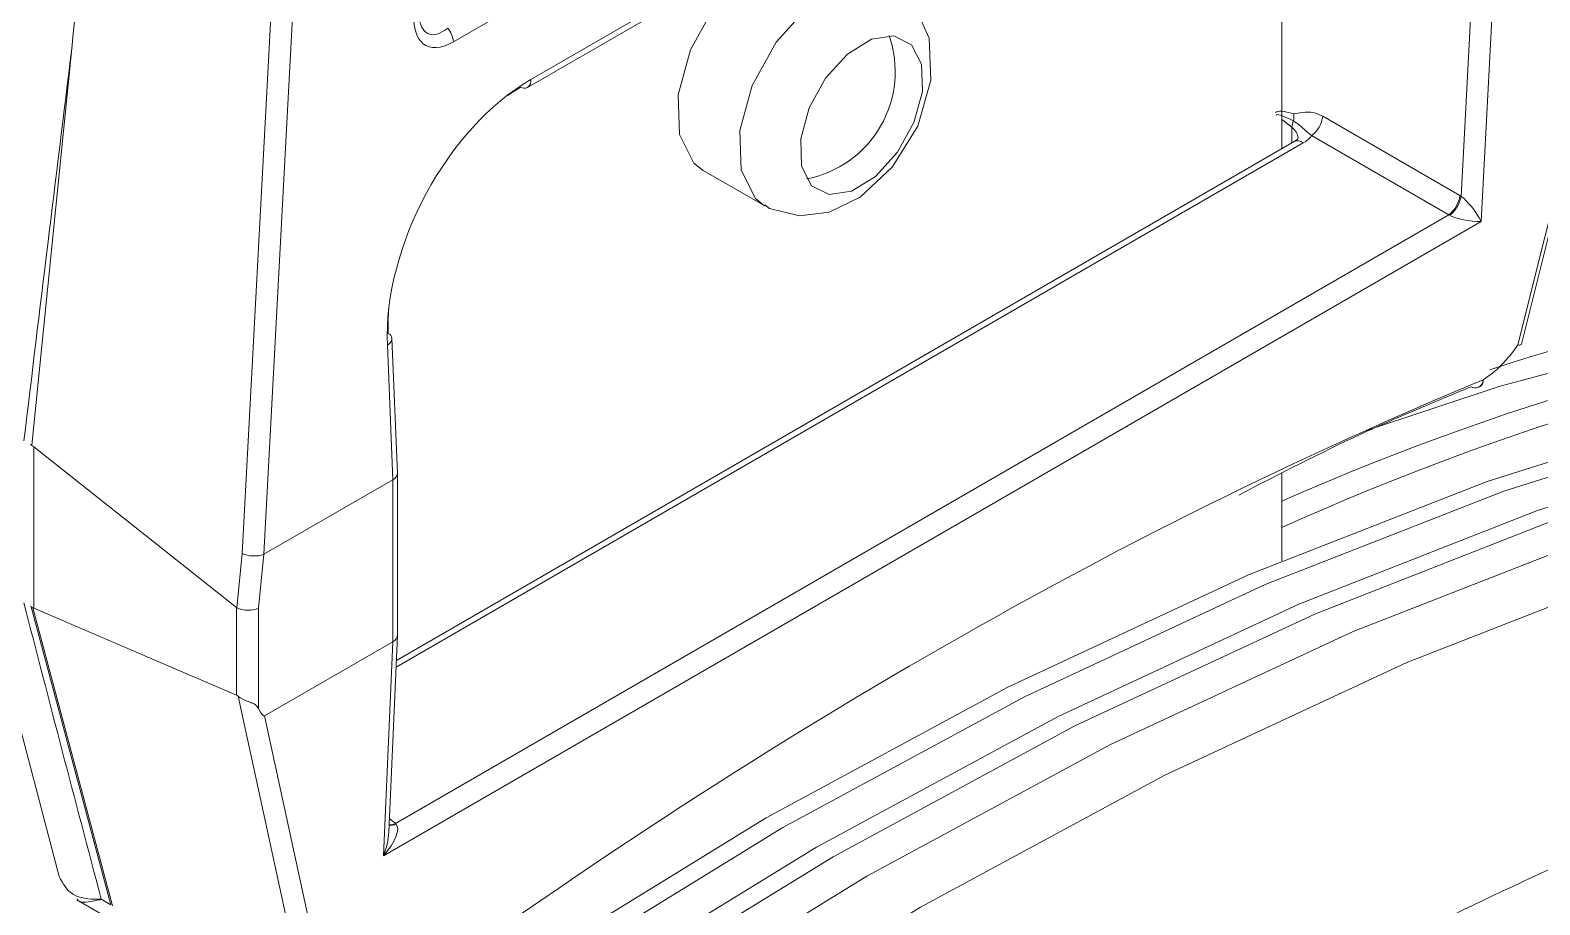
# Model space of a CAD drawing. Extents: x 2 to 136, y 1 to 99.
# Drawn here: x 13.676 to 14.628, y 85.318 to 85.869 of the extents above; entities that cross this region are included whole.
import ezdxf

# ---------------------------------------------------------------- set-up
doc = ezdxf.new("R2010")
doc.units = 0
doc.header["$MEASUREMENT"] = 0
doc.linetypes.add('SLD-Solid', pattern=[0])
doc.layers.add('OBJECT', color=7, linetype='CONTINUOUS')

msp = doc.modelspace()

# ---------------------------------------------------------------- linework, layer by layer
at = {"layer": 'OBJECT', "linetype": 'SLD-Solid', "lineweight": 15}
for p, q in [((14.53786, 86.20572), (13.94252, 85.86204)), ((13.99143, 85.83827), (14.49347, 86.12809)), ((13.98937, 85.83326), (14.49141, 86.12308)), ((14.46512, 85.79461), (14.46512, 86.02196)), ((14.61627, 85.67152), (14.68533, 85.94765)), ((14.67909, 85.93116), (14.61402, 85.67098)), ((13.80931, 85.53963), (13.82872, 85.90203)), ((13.84242, 85.90165), (13.823, 85.53902)), ((14.58461, 85.88429), (14.57834, 85.76465)), ((14.591, 85.74879), (14.59811, 85.88441)), ((13.70176, 85.85779), (13.67671, 85.60771)), ((14.46512, 85.81299), (14.47151, 85.80821)), ((14.57751, 85.76515), (14.49098, 85.81511)), ((14.47151, 85.80821), (14.47151, 85.7983)), ((14.48393, 85.80291), (14.57047, 85.75295)), ((14.47866, 85.7983), (13.90638, 85.46794)), ((14.47304, 85.79918), (13.90657, 85.47217)), ((14.10021, 85.78103), (14.1391, 85.75857)), ((14.57834, 85.76465), (14.57751, 85.76515)), ((14.591, 85.74879), (13.89838, 85.34895)), ((13.90602, 85.36938), (14.57047, 85.75295)), ((14.57092, 85.75272), (14.57047, 85.75295)), ((13.90434, 85.58597), (13.90089, 85.67093)), ((13.90727, 85.5901), (13.90382, 85.67498)), ((13.80569, 85.50551), (13.67784, 85.60673)), ((13.67784, 85.60673), (13.67784, 85.50508)), ((13.90434, 85.58597), (13.82304, 85.53904)), ((13.90434, 85.58597), (13.90434, 85.58597)), ((13.90434, 85.4839), (13.90434, 85.58597)), ((13.90727, 85.48806), (13.90727, 85.58998)), ((14.46512, 85.53489), (14.46512, 85.58985)), ((13.80588, 85.50538), (13.80931, 85.53963)), ((13.82304, 85.53904), (13.81964, 85.50509)), ((13.823, 85.53902), (13.82304, 85.53904)), ((13.67614, 85.50588), (13.67559, 85.50621)), ((13.72645, 85.31811), (13.67614, 85.50588)), ((13.67784, 85.50508), (13.67727, 85.50531)), ((13.67727, 85.50531), (13.72759, 85.3175)), ((13.67784, 85.50508), (13.80569, 85.45026)), ((13.80569, 85.50551), (13.80588, 85.50538)), ((13.80569, 85.45026), (13.80569, 85.50551)), ((13.81964, 85.50509), (13.81964, 85.44177)), ((13.82336, 85.43715), (13.90434, 85.4839)), ((13.89838, 85.34895), (13.90434, 85.4839)), ((13.90179, 85.36387), (13.90727, 85.48791)), ((13.90434, 85.4839), (13.90434, 85.4839)), ((13.85179, 85.24223), (13.80677, 85.44956)), ((13.82336, 85.43715), (13.86631, 85.23934)), ((13.90216, 85.37246), (13.90602, 85.36938)), ((13.90633, 85.36907), (13.90602, 85.36938)), ((13.70492, 85.32126), (13.73799, 85.30217)), ((13.72046, 85.32158), (13.72645, 85.31811))]:
    msp.add_line(p, q, dxfattribs=at)
at = {"layer": 'OBJECT', "linetype": 'SLD-Solid', "lineweight": 15, "flags": 128}
for points in [[(14.1802, 85.91959), (14.16999, 85.92304), (14.14932, 85.92004), (14.12726, 85.90643), (14.10718, 85.88427), (14.09212, 85.85694), (14.08438, 85.8286), (14.08514, 85.80357), (14.09429, 85.78565), (14.10021, 85.78103)], [(14.13887, 85.75871), (14.13318, 85.7632), (14.12403, 85.78112), (14.12327, 85.80615), (14.13101, 85.83449), (14.14607, 85.86182), (14.16615, 85.88398), (14.18821, 85.89759), (14.20888, 85.90059), (14.21911, 85.89713)], [(14.13903, 85.75932), (14.14195, 85.75706), (14.16093, 85.75227), (14.17955, 85.75468), (14.19915, 85.76423), (14.2194, 85.78297), (14.23547, 85.80897), (14.24379, 85.83795), (14.2426, 85.86444), (14.23382, 85.88382), (14.2293, 85.88919)], [(14.16844, 85.77133), (14.17954, 85.76578), (14.19375, 85.76784), (14.20891, 85.7772), (14.22273, 85.79244), (14.23308, 85.81122), (14.2384, 85.83071), (14.23787, 85.84792), (14.23159, 85.86023), (14.22049, 85.86579), (14.20628, 85.86372), (14.19112, 85.85436), (14.17731, 85.83913), (14.16695, 85.82034), (14.16163, 85.80086), (14.16216, 85.78365), (14.16844, 85.77133)], [(14.47536, 85.80129), (14.47536, 85.80128), (14.47477, 85.80047), (14.47304, 85.79918)], [(15.4481, 85.69013), (15.31874, 85.7154), (15.18399, 85.72756), (15.04444, 85.72657), (14.90067, 85.71243), (14.75331, 85.68519), (14.60298, 85.64497), (14.5173, 85.61669)], [(15.43833, 85.67881), (15.30777, 85.6945), (15.17244, 85.69762), (15.03289, 85.68815), (14.8897, 85.66615), (14.74344, 85.63168), (14.59471, 85.5849), (14.44413, 85.526), (14.2923, 85.45522), (14.13985, 85.37284), (13.98741, 85.2792), (13.83558, 85.17469), (13.685, 85.05974), (13.53627, 84.9348), (13.39001, 84.8004), (13.24682, 84.65707), (13.10727, 84.50542), (12.97194, 84.34605), (12.84138, 84.17962)], [(15.44887, 85.67273), (15.31831, 85.68842), (15.18298, 85.69154), (15.04343, 85.68207), (14.90023, 85.66006), (14.75397, 85.6256), (14.60525, 85.57882), (14.45466, 85.51992), (14.30284, 85.44913), (14.15039, 85.36676), (13.99794, 85.27312), (13.84612, 85.16861), (13.69553, 85.05365), (13.54681, 84.92872), (13.40055, 84.79431), (13.25735, 84.65099), (13.1178, 84.49934), (12.98247, 84.33997), (12.85191, 84.17354)], [(15.47008, 85.66048), (15.33952, 85.67617), (15.20419, 85.67929), (15.06464, 85.66983), (14.92144, 85.64782), (14.77519, 85.61335), (14.62646, 85.56657), (14.47588, 85.50767), (14.32405, 85.43689), (14.1716, 85.35451), (14.01916, 85.26087), (13.86733, 85.15636), (13.71675, 85.04141), (13.56802, 84.91647), (13.42176, 84.78207), (13.27857, 84.63875), (13.13902, 84.48709), (13.00369, 84.32772), (12.87313, 84.16129)], [(15.48062, 85.6544), (15.35006, 85.67009), (15.21473, 85.67321), (15.07518, 85.66374), (14.93198, 85.64173), (14.78572, 85.60727), (14.637, 85.56049), (14.48641, 85.50159), (14.33459, 85.43081), (14.18214, 85.34843), (14.02969, 85.25479), (13.87787, 85.15028), (13.72728, 85.03532), (13.57856, 84.91039), (13.4323, 84.77599), (13.2891, 84.63266), (13.14955, 84.48101), (13.01422, 84.32164), (12.88366, 84.15521)], [(15.5115, 85.64045), (15.38021, 85.65718), (15.24403, 85.66113), (15.10352, 85.65228), (14.95928, 85.63067), (14.8119, 85.59638), (14.66199, 85.54958), (14.51017, 85.49043), (14.35708, 85.4192), (14.20335, 85.33618), (14.04962, 85.24171), (13.89653, 85.13619), (13.74472, 85.02005), (13.59481, 84.89377), (13.44743, 84.75789), (13.30318, 84.61296), (13.16268, 84.45959), (13.0265, 84.29841), (12.89521, 84.1301)], [(15.54544, 85.62086), (15.41415, 85.63759), (15.27797, 85.64153), (15.13746, 85.63268), (14.99322, 85.61107), (14.84584, 85.57679), (14.69593, 85.52998), (14.54411, 85.47084), (14.39102, 85.39961), (14.23729, 85.31659), (14.08357, 85.22212), (13.93048, 85.11659), (13.77866, 85.00045), (13.62875, 84.87418), (13.48137, 84.7383), (13.33712, 84.59337), (13.19662, 84.44), (13.06044, 84.27882), (12.92915, 84.1105)], [(13.63697, 85.55259), (13.65156, 85.49625), (13.69379, 85.33593)]]:
    msp.add_lwpolyline(points, dxfattribs=at)
at = {"layer": 'OBJECT', "linetype": 'SLD-Solid', "lineweight": 15}
for centre, radius, start, end in [((13.92695, 85.86076), 0.01563, 4.67964, 39.54986), ((14.1524, 85.84327), 0.06887, 280.73909, 19.2663), ((13.98733, 85.83742), 0.00463, 239.49286, 296.05484), ((13.98644, 85.83739), 0.00506, 305.29099, 10.01261), ((14.48346, 85.80708), 0.012, 154.89478, 174.57008), ((14.45912, 85.81466), 0.0137, 349.54098, 8.51939), ((14.47274, 85.81751), 0.01839, 307.47329, 352.52671), ((14.47518, 85.79449), 0.00516, 47.63696, 114.5144), ((14.55928, 85.76755), 0.01839, 307.47496, 352.52504), ((14.559, 85.76841), 0.0197, 307.21326, 349.00369), ((15.08767, 84.1389), 1.59408, 77.42691, 107.9506), ((15.15712, 83.99684), 1.72097, 81.55654, 113.70946), ((15.17391, 83.97998), 1.72798, 81.5849, 114.21628), ((13.89916, 85.67526), 0.00467, 291.73344, 356.4998), ((13.89961, 85.67448), 0.00424, 6.73691, 63.65424), ((14.58716, 85.64925), 0.00532, 240.31439, 290.41311), ((14.58641, 85.64953), 0.00587, 296.31142, 354.74214), ((14.58519, 85.65351), 0.01, 292.43805, 302.4632), ((14.5879, 85.64855), 0.00438, 307.47931, 5.78858), ((13.90326, 85.37444), 0.00619, 258.08068, 299.72426), ((13.90284, 85.37531), 0.00673, 262.76313, 298.14385)]:
    msp.add_arc(centre, radius, start, end, dxfattribs=at)
for centre, major_axis, ratio, start_param, end_param in [((13.95113, 85.90796), (0.02592, 0.04826), 0.443439, 2.35159, 3.763116), ((13.94407, 85.91161), (0.01696, 0.04462), 0.376367, 2.614846, 3.717601), ((14.78623, 81.28316), (1.58934, 16.54697), 0.094708, 1.299793, 1.315305), ((13.99675, 85.72538), (0.06232, 0.11985), 0.60894, 0.762301, 2.325501), ((13.98969, 85.72903), (0.05737, 0.11115), 0.603746, 0.760686, 0.85253), ((14.57068, 85.75271), (0.10985, -0.06441), 0.111287, 2.734051, 3.108061), ((14.56425, 85.74829), (0.10259, -0.06765), 0.056086, 2.711532, 3.184233), ((14.46036, 85.80251), (0.01493, -0.00221), 0.653323, 0.100655, 0.829602), ((14.46098, 85.81029), (0.02497, -0.00208), 0.625176, 5.549723, 5.927657), ((14.58394, 85.75331), (-0.00896, 0.01244), 0.233872, 4.179366, 5.663024), ((14.58394, 85.75331), (0.0154, -0.00204), 0.262149, 3.739569, 5.223228), ((13.98969, 85.72903), (0.05737, 0.11115), 0.603746, 2.176418, 2.323886), ((14.59226, 85.68755), (0.02692, 0.04217), 0.545295, 4.005252, 4.667084), ((14.11152, 82.79183), (1.81855, 2.84888), 0.545295, 0.66147, 0.957802), ((13.76044, 86.45528), (0.0807, 0.84838), 0.104683, 3.093782, 3.106873), ((13.76044, 86.45583), (0.0762, 0.85185), 0.108827, 3.05725, 3.070339), ((13.89727, 85.58984), (0.01, 0.0002), 0.560564, 5.486424, 6.294549), ((13.81595, 85.54289), (0.00997, -0.00077), 0.488179, 4.02209, 5.534172), ((15.2029, 84.41064), (-1.76965, 5.62865), 0.198355, 1.312586, 1.346277), ((13.81257, 85.50917), (0.01, -0.0005), 0.541019, 4.006376, 5.524812), ((13.89727, 85.48821), (0.01, -0.00022), 0.594123, 5.510905, 6.296303), ((13.81257, 85.42394), (-0.0081, 0.02644), 0.221629, 5.957144, 6.097745), ((13.78887, 85.56795), (-0.03436, 0.13085), 0.060229, 2.857382, 3.158052), ((13.89132, 85.35346), (0.01494, 0.01568), 0.380974, 4.786299, 6.269957), ((13.89132, 85.35346), (0.0071, 0.0202), 0.382697, 4.622616, 5.381907)]:
    msp.add_ellipse(centre, major_axis=major_axis, ratio=ratio, start_param=start_param, end_param=end_param, dxfattribs=at)
for points, knots in [([(13.76986, 86.46652), (13.76929, 86.46163), (13.76642, 86.43721), (13.75442, 86.33457), (13.73149, 86.13698), (13.71244, 85.95808), (13.70176, 85.85779)], [0, 0, 0, 0, 0.024148, 0.120739, 0.507103, 1, 1, 1, 1]), ([(14.47259, 85.81217), (14.47399, 85.81121), (14.47685, 85.80925), (14.47928, 85.80665), (14.48148, 85.80507), (14.48351, 85.80328), (14.48393, 85.80291)], [0, 0, 0, 0, 0.276382, 0.561762, 0.909297, 1, 1, 1, 1]), ([(14.49098, 85.81511), (14.48892, 85.81608), (14.48434, 85.81823), (14.47844, 85.81745), (14.47448, 85.81693), (14.47267, 85.81669)], [0, 0, 0, 0, 0.305419, 0.682483, 1, 1, 1, 1]), ([(14.61402, 85.67098), (14.61405, 85.67097), (14.61443, 85.67093), (14.61533, 85.67089), (14.61617, 85.67104), (14.61615, 85.67144), (14.61615, 85.67155)], [0, 0, 0, 0, 0.02486, 0.292655, 0.805236, 1, 1, 1, 1]), ([(14.58453, 85.64463), (14.5799, 85.64271), (14.55676, 85.63308), (14.5082, 85.61267), (14.46368, 85.5896), (14.43794, 85.57627)], [0, 0, 0, 0, 0.095411, 0.477083, 1, 1, 1, 1]), ([(15.54124, 85.53603), (15.48281, 85.5375), (15.36596, 85.54044), (15.18009, 85.51783), (14.98737, 85.47467), (14.79021, 85.40944), (14.59217, 85.32404), (14.39275, 85.21881), (14.1914, 85.09283), (13.992, 84.94828), (13.7978, 84.78806), (13.60834, 84.61218), (13.42204, 84.42037), (13.30282, 84.27973), (13.24321, 84.20941)], [0, 0, 0, 0, 0.082347, 0.164694, 0.249433, 0.334172, 0.416519, 0.498866, 0.583605, 0.668344, 0.750089, 0.831834, 0.915917, 1, 1, 1, 1]), ([(13.81964, 85.44177), (13.81906, 85.4427), (13.81808, 85.44427), (13.81509, 85.44559), (13.81183, 85.44668), (13.80889, 85.44797), (13.80735, 85.44913), (13.80677, 85.44956)], [0, 0, 0, 0, 0.281503, 0.477148, 0.672462, 0.878461, 1, 1, 1, 1]), ([(13.69391, 85.33598), (13.69627, 85.33154), (13.70081, 85.32303), (13.71281, 85.32152), (13.71977, 85.32156), (13.72038, 85.32157), (13.72046, 85.32158)], [0, 0, 0, 0, 0.499108, 0.956963, 0.994826, 1, 1, 1, 1]), ([(13.72046, 85.32158), (13.7204, 85.32156), (13.71982, 85.32141), (13.718, 85.32097), (13.71242, 85.31998), (13.70678, 85.31893), (13.70542, 85.32153), (13.70522, 85.32193)], [0, 0, 0, 0, 0.00853, 0.081505, 0.262213, 0.88918, 1, 1, 1, 1])]:
    msp.add_open_spline(points, degree=3, knots=knots, dxfattribs=at)
msp.add_open_spline([(13.67614, 85.50588), (13.67727, 85.50531)], degree=1, dxfattribs=at)

doc.saveas('drawing.dxf')
